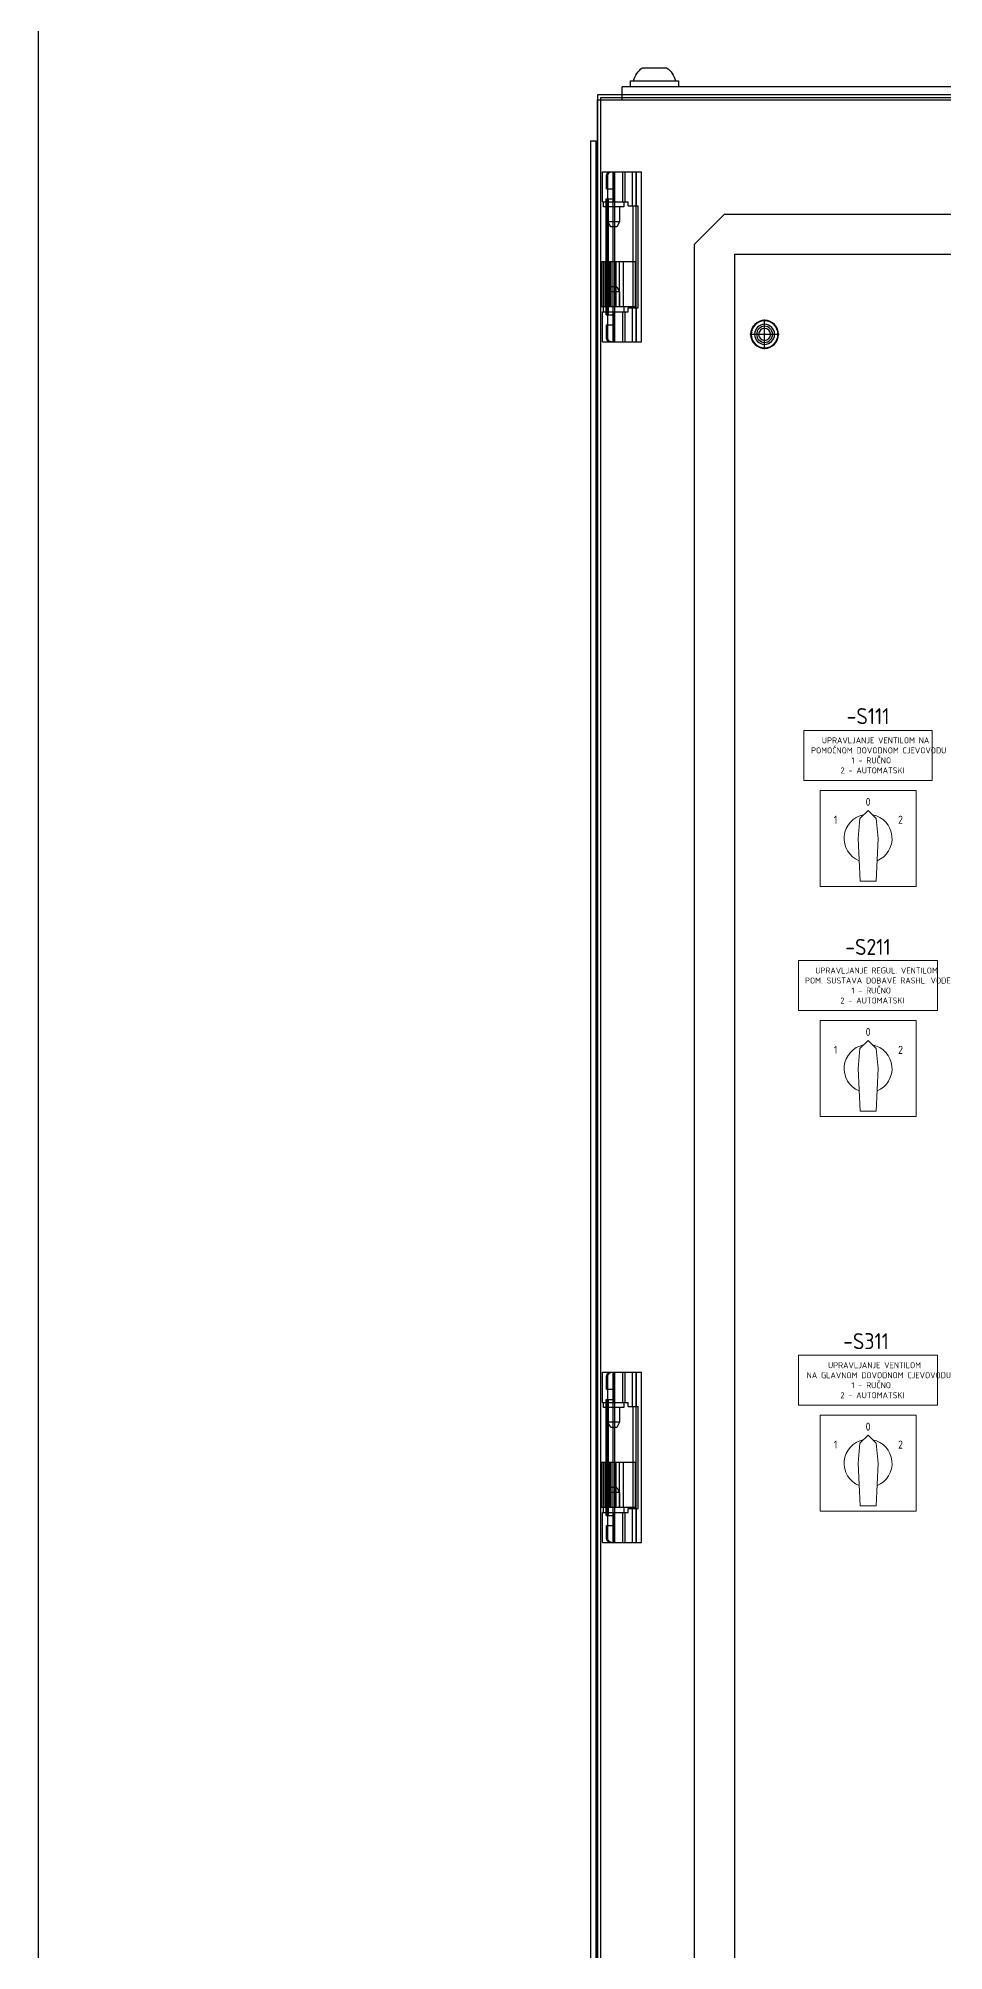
# Model space of a CAD drawing. Header units: millimetres. Extents: x 42151 to 59780, y 37376 to 44547.
# Drawn here: x 42151 to 42604, y 43074 to 44030 of the extents above; entities that cross this region are included whole.
import ezdxf
from ezdxf.enums import TextEntityAlignment as Align

# ---------------------------------------------------------------- set-up
doc = ezdxf.new("R2010")
doc.units = ezdxf.units.MM
doc.layers.add('! NO PLOT !', color=7, linetype='Continuous', true_color=0xff75dd, plot=False)
doc.layers.add('000-PI-Oprema', color=30, linetype='Continuous', lineweight=5)
doc.layers.add('000-PI-ORMAR', color=2, linetype='Continuous')
doc.layers.add('000-PI_TEXT', color=7, linetype='Continuous')
doc.styles.add('PI0', font='isocpeur.ttf', dxfattribs={"width": 0.9})

# ---------------------------------------------------------------- blocks, each defined once
blk = doc.blocks.new('8806000_2000x800x600')
at = {"layer": '! NO PLOT !'}
for p, q in [((-3090.82, 1846.75), (-3755.82, 1846.75)), ((-3075.82, 1831.75), (-3090.82, 1846.75)), ((-3095.82, 1826.75), (-3750.82, 1826.75)), ((-3095.82, 1826.75), (-3095.82, -3.25)), ((-3075.82, -8.25), (-3075.82, 1831.75)), ((-3110.82, 1779.4), (-3110.82, 1794.1)), ((-3110.82, 1779.4), (-3110.82, 1794.1)), ((-3118.17, 1786.75), (-3103.47, 1786.75)), ((-3118.17, 1786.75), (-3103.47, 1786.75))]:
    blk.add_line(p, q, dxfattribs=at)
for radius in [7, 7, 6.7, 6.7, 5, 4, 3]:
    blk.add_circle((-3110.82, 1786.75), radius, dxfattribs=at)
at = {"layer": '000-PI-ORMAR'}
for p, q in [((-3043.83, 1913.4), (-3067.83, 1913.4)), ((-3067.83, 1913.4), (-3067.83, 1910.5)), ((-3049.83, 1920), (-3061.83, 1920)), ((-3043.83, 1910.5), (-3043.83, 1913.4)), ((-3027.32, 1904), (-3819.32, 1904)), ((-3807.08, 1910.5), (-3039.58, 1910.5)), ((-3807.08, 1906.5), (-3039.58, 1906.5)), ((-3807.08, 1905), (-3039.58, 1905)), ((-3039.58, 1904), (-3039.58, 1910.5)), ((-3039.58, 1906.5), (-3027.33, 1906.5)), ((-3039.58, 1905), (-3028.83, 1905)), ((-3028.83, 1905), (-3028.83, 1904)), ((-3028.83, 1904), (-3028.83, -80.5)), ((-3027.33, 1906.5), (-3027.33, 1904)), ((-3027.33, 1904), (-3027.33, -80.5)), ((-3027.32, -80.5), (-3027.32, 1904)), ((-3026.55, 1883.5), (-3027.32, 1883.36)), ((-3023.83, 1883.5), (-3026.55, 1883.5)), ((-3026.55, 1883.5), (-3026.55, -67.5)), ((-3023.83, 1883.5), (-3023.83, -67.5)), ((-3049.32, 1783), (-3049.32, 1868)), ((-3029.87, 1868), (-3049.32, 1868)), ((-3046.83, 1851), (-3046.83, 1868)), ((-3046.63, 1783), (-3046.63, 1868)), ((-3044.73, 1851), (-3044.73, 1868)), ((-3040.97, 1868), (-3040.97, 1853)), ((-3040.06, 1853), (-3040.06, 1868)), ((-3035.95, 1783), (-3035.95, 1868)), ((-3035.42, 1853), (-3035.42, 1868)), ((-3035.2, 1783), (-3035.2, 1868)), ((-3032.45, 1866), (-3031.8, 1866)), ((-3032.45, 1785), (-3032.45, 1866)), ((-3031.8, 1859.5), (-3031.8, 1866)), ((-3029.87, 1853), (-3029.87, 1868)), ((-3031.8, 1859.5), (-3035.95, 1859.5)), ((-3031.72, 1854.5), (-3035.95, 1854.5)), ((-3032.87, 1796.5), (-3032.87, 1854.5)), ((-3032.44, 1791.5), (-3032.44, 1859.5)), ((-3032.15, 1796.5), (-3032.15, 1854.5)), ((-3031.72, 1796.5), (-3031.72, 1854.5)), ((-3047.56, 1800), (-3047.56, 1851)), ((-3042.64, 1851), (-3047.56, 1851)), ((-3045.1, 1800), (-3045.1, 1851)), ((-3029.87, 1853), (-3042.64, 1853)), ((-3042.64, 1851), (-3042.64, 1853)), ((-3040.52, 1853), (-3040.52, 1850.5)), ((-3040.52, 1850.5), (-3030.32, 1850.5)), ((-3038.37, 1850.5), (-3038.37, 1843.01)), ((-3032.47, 1843.01), (-3032.47, 1850.5)), ((-3030.32, 1850.5), (-3030.32, 1853)), ((-3038.37, 1843.01), (-3032.47, 1843.01)), ((-3038.37, 1843.01), (-3036.92, 1840.5)), ((-3036.92, 1840.5), (-3033.92, 1840.5)), ((-3033.92, 1840.5), (-3032.47, 1843.01)), ((-3046.12, 1823), (-3029.32, 1823)), ((-3046.12, 1823), (-3046.12, 1800.5)), ((-3040.17, 1823), (-3040.17, 1800.5)), ((-3038.17, 1823), (-3038.17, 1800.5)), ((-3036.49, 1823), (-3036.49, 1800.5)), ((-3036.14, 1823), (-3036.14, 1800.5)), ((-3033.99, 1823), (-3033.99, 1800.5)), ((-3033.64, 1823), (-3033.64, 1800.5)), ((-3033.28, 1823), (-3033.28, 1800.5)), ((-3032.15, 1823), (-3032.15, 1800.5)), ((-3031.4, 1823), (-3031.4, 1800.5)), ((-3031.28, 1800.5), (-3031.28, 1823)), ((-3030.27, 1823), (-3030.27, 1800.5)), ((-3029.52, 1823), (-3029.52, 1800.5)), ((-3036.92, 1810.5), (-3038.37, 1807.99)), ((-3038.37, 1807.99), (-3038.37, 1800.5)), ((-3038.37, 1807.99), (-3032.47, 1807.99)), ((-3036.92, 1810.5), (-3033.92, 1810.5)), ((-3032.47, 1807.99), (-3033.92, 1810.5)), ((-3032.47, 1800.5), (-3032.47, 1807.99)), ((-3042.64, 1800), (-3047.56, 1800)), ((-3046.83, 1783), (-3046.83, 1800)), ((-3046.12, 1800.5), (-3029.32, 1800.5)), ((-3044.73, 1783), (-3044.73, 1800)), ((-3042.64, 1798), (-3042.64, 1800)), ((-3029.87, 1798), (-3042.64, 1798)), ((-3040.97, 1798), (-3040.97, 1783)), ((-3040.52, 1800.5), (-3040.52, 1798)), ((-3040.06, 1783), (-3040.06, 1798)), ((-3035.42, 1783), (-3035.42, 1798)), ((-3030.32, 1798), (-3030.32, 1800.5)), ((-3029.87, 1783), (-3029.87, 1798)), ((-3031.72, 1796.5), (-3035.95, 1796.5)), ((-3031.8, 1791.5), (-3035.95, 1791.5)), ((-3031.8, 1785), (-3031.8, 1791.5)), ((-3029.87, 1783), (-3049.32, 1783)), ((-3032.45, 1785), (-3031.8, 1785)), ((-3049.32, 1183), (-3049.32, 1268)), ((-3029.87, 1268), (-3049.32, 1268)), ((-3046.83, 1251), (-3046.83, 1268)), ((-3046.63, 1183), (-3046.63, 1268)), ((-3044.73, 1251), (-3044.73, 1268)), ((-3040.97, 1268), (-3040.97, 1253)), ((-3040.06, 1253), (-3040.06, 1268)), ((-3035.95, 1183), (-3035.95, 1268)), ((-3035.42, 1253), (-3035.42, 1268)), ((-3035.2, 1183), (-3035.2, 1268)), ((-3032.45, 1266), (-3031.8, 1266)), ((-3032.45, 1185), (-3032.45, 1266)), ((-3031.8, 1259.5), (-3031.8, 1266)), ((-3029.87, 1253), (-3029.87, 1268)), ((-3029.87, 1253), (-3042.64, 1253)), ((-3042.64, 1251), (-3042.64, 1253)), ((-3040.52, 1253), (-3040.52, 1250.5)), ((-3031.8, 1259.5), (-3035.95, 1259.5)), ((-3031.72, 1254.5), (-3035.95, 1254.5)), ((-3032.87, 1196.5), (-3032.87, 1254.5)), ((-3032.44, 1191.5), (-3032.44, 1259.5)), ((-3032.15, 1196.5), (-3032.15, 1254.5)), ((-3031.72, 1196.5), (-3031.72, 1254.5)), ((-3030.32, 1250.5), (-3030.32, 1253)), ((-3047.56, 1200), (-3047.56, 1251)), ((-3042.64, 1251), (-3047.56, 1251)), ((-3045.1, 1200), (-3045.1, 1251)), ((-3040.52, 1250.5), (-3030.32, 1250.5)), ((-3038.37, 1250.5), (-3038.37, 1243.01)), ((-3038.37, 1243.01), (-3032.47, 1243.01)), ((-3038.37, 1243.01), (-3036.92, 1240.5)), ((-3033.92, 1240.5), (-3032.47, 1243.01)), ((-3032.47, 1243.01), (-3032.47, 1250.5)), ((-3036.92, 1240.5), (-3033.92, 1240.5)), ((-3046.12, 1223), (-3046.12, 1200.5)), ((-3046.12, 1223), (-3029.32, 1223)), ((-3040.17, 1223), (-3040.17, 1200.5)), ((-3038.17, 1223), (-3038.17, 1200.5)), ((-3036.49, 1223), (-3036.49, 1200.5)), ((-3036.14, 1223), (-3036.14, 1200.5)), ((-3033.99, 1223), (-3033.99, 1200.5)), ((-3033.64, 1223), (-3033.64, 1200.5)), ((-3033.28, 1223), (-3033.28, 1200.5)), ((-3032.15, 1223), (-3032.15, 1200.5)), ((-3031.4, 1223), (-3031.4, 1200.5)), ((-3031.28, 1200.5), (-3031.28, 1223)), ((-3030.27, 1223), (-3030.27, 1200.5)), ((-3029.52, 1223), (-3029.52, 1200.5)), ((-3036.92, 1210.5), (-3038.37, 1207.99)), ((-3038.37, 1207.99), (-3038.37, 1200.5)), ((-3038.37, 1207.99), (-3032.47, 1207.99)), ((-3036.92, 1210.5), (-3033.92, 1210.5)), ((-3032.47, 1207.99), (-3033.92, 1210.5)), ((-3032.47, 1200.5), (-3032.47, 1207.99)), ((-3042.64, 1200), (-3047.56, 1200)), ((-3046.83, 1183), (-3046.83, 1200)), ((-3046.12, 1200.5), (-3029.32, 1200.5)), ((-3044.73, 1183), (-3044.73, 1200)), ((-3042.64, 1198), (-3042.64, 1200)), ((-3029.87, 1198), (-3042.64, 1198)), ((-3040.97, 1198), (-3040.97, 1183)), ((-3040.52, 1200.5), (-3040.52, 1198)), ((-3040.06, 1183), (-3040.06, 1198)), ((-3031.72, 1196.5), (-3035.95, 1196.5)), ((-3035.42, 1183), (-3035.42, 1198)), ((-3030.32, 1198), (-3030.32, 1200.5)), ((-3029.87, 1183), (-3029.87, 1198)), ((-3031.8, 1191.5), (-3035.95, 1191.5)), ((-3031.8, 1185), (-3031.8, 1191.5)), ((-3029.87, 1183), (-3049.32, 1183)), ((-3032.45, 1185), (-3031.8, 1185))]:
    blk.add_line(p, q, dxfattribs=at)
for centre, start, end in [((-3055.43, 1910.8), 124.82083, 166.60542), ((-3056.22, 1910.8), 13.39458, 55.17917)]:
    blk.add_arc(centre, 11.2, start, end, dxfattribs=at)
for centre, start_param, end_param in [((-3034.38, 1866), 4.712389, 6.283185), ((-3033.73, 1866), 4.712389, 6.283185), ((-3034.38, 1785), 3.141593, 4.712389), ((-3033.73, 1785), 3.141593, 4.712389), ((-3034.38, 1266), 4.712389, 6.283185), ((-3033.73, 1266), 4.712389, 6.283185), ((-3034.38, 1185), 3.141593, 4.712389), ((-3033.73, 1185), 3.141593, 4.712389)]:
    blk.add_ellipse(centre, major_axis=(0, 2), ratio=0.965926, start_param=start_param, end_param=end_param, dxfattribs=at)

msp = doc.modelspace()

# ---------------------------------------------------------------- linework, layer by layer
at = {"layer": '! NO PLOT !', "ltscale": 0.25}
msp.add_lwpolyline([(42151.17, 44376.997), (42151.17, 41506.997), (44301.17, 41506.997), (44301.17, 42491.997), (46051.17, 42491.997), (46051.17, 44376.997), (42151.17, 44376.997)], dxfattribs=at)
at = {"layer": '000-PI-Oprema'}
for p, q in [((42561.845, 43640.055), (42565.89, 43644.055)), ((42565.89, 43644.055), (42569.934, 43640.055)), ((42561.845, 43640.055), (42560.89, 43630.055)), ((42570.89, 43630.055), (42569.934, 43640.055)), ((42560.89, 43630.055), (42561.89, 43608.741)), ((42569.89, 43608.741), (42570.89, 43630.055)), ((42561.89, 43608.741), (42569.89, 43608.741)), ((42561.845, 43525.055), (42565.89, 43529.055)), ((42565.89, 43529.055), (42569.934, 43525.055)), ((42561.845, 43525.055), (42560.89, 43515.055)), ((42570.89, 43515.055), (42569.934, 43525.055)), ((42560.89, 43515.055), (42561.89, 43493.741)), ((42569.89, 43493.741), (42570.89, 43515.055)), ((42561.89, 43493.741), (42569.89, 43493.741)), ((42561.845, 43327.787), (42560.89, 43317.787)), ((42561.845, 43327.787), (42565.89, 43331.787)), ((42565.89, 43331.787), (42569.934, 43327.787)), ((42570.89, 43317.787), (42569.934, 43327.787)), ((42560.89, 43317.787), (42561.89, 43296.473)), ((42569.89, 43296.473), (42570.89, 43317.787)), ((42561.89, 43296.473), (42569.89, 43296.473))]:
    msp.add_line(p, q, dxfattribs=at)
for points in [[(42533.854, 43684.055), (42597.926, 43684.055), (42597.926, 43659.055), (42533.854, 43659.055)], [(42541.89, 43606.055), (42589.89, 43606.055), (42589.89, 43654.055), (42541.89, 43654.055)], [(42531.05, 43569.055), (42600.611, 43569.055), (42600.611, 43544.055), (42531.05, 43544.055)], [(42541.89, 43491.055), (42589.89, 43491.055), (42589.89, 43539.055), (42541.89, 43539.055)], [(42531.05, 43371.787), (42600.611, 43371.787), (42600.611, 43346.787), (42531.05, 43346.787)], [(42541.89, 43293.787), (42589.89, 43293.787), (42589.89, 43341.787), (42541.89, 43341.787)]]:
    msp.add_lwpolyline(points, close=True, dxfattribs=at)
for centre, start, end in [((42565.89, 43630.055), 100.731385, 248.090778), ((42565.89, 43630.055), 291.909222, 79.268615), ((42565.89, 43515.055), 100.731385, 248.090778), ((42565.89, 43515.055), 291.909222, 79.268615), ((42565.89, 43317.787), 100.731385, 248.090778), ((42565.89, 43317.787), 291.909222, 79.268615)]:
    msp.add_arc(centre, 12, start, end, dxfattribs=at)

# ---------------------------------------------------------------- block references
at = {"xscale": -1}
msp.add_blockref('8806000_2000x800x600', (39403.342, 42095.247), dxfattribs=at)

# ---------------------------------------------------------------- texts
at = {"layer": '000-PI-Oprema', "style": 'PI0', "width": 0.9}
for s, p in [('0', (42565.89, 43648.385)), ('1', (42549.681, 43639.413)), ('2', (42582.099, 43639.413)), ('0', (42565.89, 43533.385)), ('1', (42549.681, 43524.413)), ('2', (42582.099, 43524.413)), ('0', (42565.89, 43336.117)), ('1', (42549.681, 43327.145)), ('2', (42582.099, 43327.145))]:
    msp.add_text(s, height=4, dxfattribs=at).set_placement(p, align=Align.MIDDLE_CENTER)
at = {"layer": '000-PI_TEXT', "style": 'PI0', "width": 0.9}
for s, p in [('-S111', (42565.869, 43691.195)), ('-S211', (42565.831, 43575.852)), ('-S311', (42564.849, 43378.832))]:
    msp.add_text(s, height=8, dxfattribs=at).set_placement(p, align=Align.MIDDLE)
at = {"layer": '000-PI_TEXT', "linetype": 'Continuous', "char_height": 3, "attachment_point": 4, "style": 'PI0'}
for s, insert, width in [('\\pi8.9511;UPRAVLJANJE VENTILOM NA \\P\\pi3.5511;POMOĆNOM DOVODNOM CJEVOVODU\\P\\pi23.801;1 - RUČNO\\P\\pi18.266;2 - AUTOMATSKI', (42533.854, 43671.555), 64.07229), ('\\pi8.4555;UPRAVLJANJE REGUL. VENTILOM\\P\\pi3.3255;POM. SUSTAVA DOBAVE RASHL. VODE\\P\\pi26.545;1 - RUČNO\\P\\pi21.01;2 - AUTOMATSKI', (42531.05, 43556.555), 69.56099), ('\\pi14.8;UPRAVLJANJE VENTILOM\\P\\pi4.1355;NA GLAVNOM DOVODNOM CJEVOVODU\\P\\pi26.545;1 - RUČNO\\P\\pi21.01;2 - AUTOMATSKI', (42531.05, 43359.287), 69.56099)]:
    msp.add_mtext(s, dxfattribs=dict(at, insert=insert, width=width))

doc.saveas('drawing.dxf')
